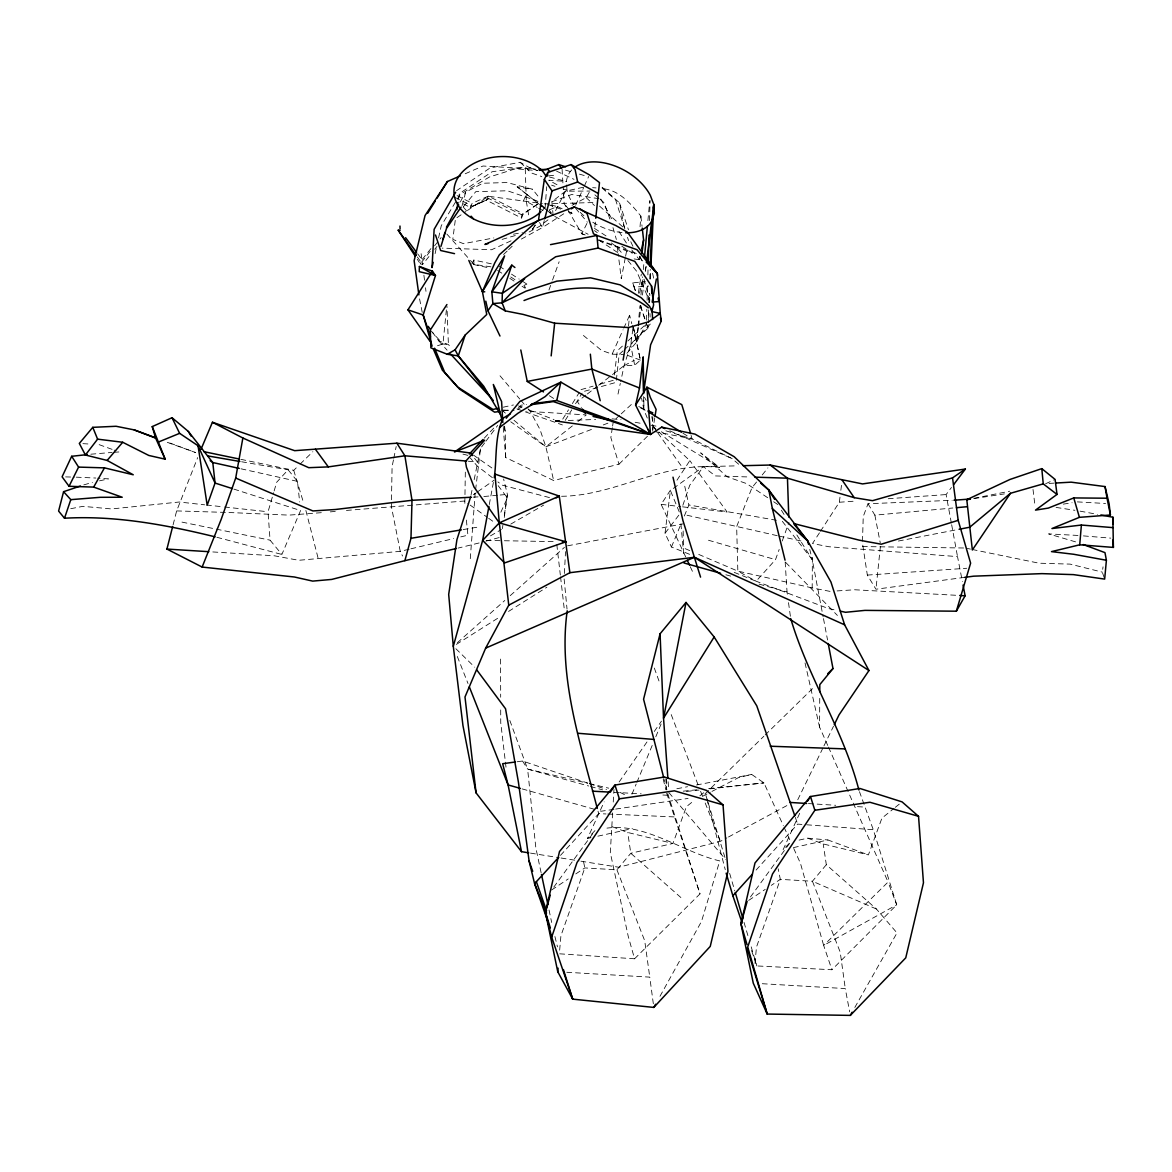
<?xml version="1.0" encoding="UTF-8"?>
<svg xmlns="http://www.w3.org/2000/svg" width="1172" height="1172" viewBox="0 0 1172 1172"><rect width="100%" height="100%" fill="white"/><g stroke="black" fill="none" stroke-linecap="round" stroke-linejoin="round"><path stroke-width="0.75" stroke-dasharray="5 3.75" d="M827.725 745.407L819.58 727.123L819.741 697.018M830.054 591.391L812.181 587.919L812.401 555.968M652.643 429.348L652.804 416.543M627.884 260.521L636.645 271.259L649.713 301.424L649.874 294.377M650.255 278.511L650.475 269.692M964.629 577.371L875.953 589.223L867.339 575.086L862.46 543.032M862.504 541.274L863.237 516.588L868.013 503.74L952.162 500.312M465.328 472.111L464.815 504.619M646.505 320.176L646.827 309.305M647.105 300.252L647.545 285.763M647.867 274.907L648.087 267.656M649.508 220.585L650.108 200.661M624.398 349.637L648.028 328.145L648.16 324.512M648.687 309.965L648.233 322.696L648.878 309.965M648.951 302.698L649.273 293.601M649.801 279.053L650.138 269.97M646.944 325.245L648.028 328.145L648.204 324.512M649.215 302.684L649.64 293.586M650.313 279.039L650.65 271.757M564.406 573.474L565.519 551.616M612.619 812.899L610.304 852.63L628.207 936.238L634.565 958.784L559.191 953.788M613.249 802.058L613.982 789.415M545.097 208.147L546.709 186.714M470.28 558.678L475.158 493.456L472.887 495.243M640.029 226.767L640.879 216.117C630.785 203.576 618.611 189.337 601.207 188.575M559.659 950.17L560.919 935.783L584.813 867.925L583.041 859.149M755.002 963.413L756.438 947.225L780.318 879.352L778.193 868.833M880.406 546.313L875.953 589.223M598.643 385.266L624.134 365.605L634.682 365.254L640.41 360.097L636.557 342.151L637.905 327.647M638.081 325.831L639.941 305.877M640.952 294.992L642.652 276.856M643.325 269.604L643.999 262.338M647.896 220.629L649.757 200.676M446.371 309.906L442.957 343.997L434.329 346.736M628.529 325.992L629.598 315.224L631.781 323.633M594.834 227.06L595.581 220.014M521.555 218.036L523.122 213.831L488.358 196.105L472.155 203.327L470.236 207.4L486.263 200.119L521.555 218.036L521.906 214.857L538.93 203.239L521.906 214.857L488.768 198.581L470.236 207.4L459.761 202.024M475.598 489.852L480.33 450.18M614.436 374.981L617.307 350.838L622.596 345.93M640.41 360.097L625.687 354.691L636.557 342.151L638.374 327.662M638.593 325.845L641.084 305.921M642.446 295.051L644.497 278.746M645.391 271.494L646.08 266.059M820.444 531.312L839.357 502.246L839.987 497.133M840.851 490.306L841.496 485.179M455.249 220.38L452.802 239.352L463.453 243.688L493.808 237.931M1104.2 577.708L1102.31 572.141L1103.042 566.823M640.029 358.324L633.232 326.505L630.668 344.788L624.134 365.605L620.691 381.632M502.392 528.631L502.891 525.276M504.341 515.182L507.388 494.364L503.608 478.996M665.022 533.275L670.413 490.541L679.98 513.644L665.022 533.275L671.453 547.002L690.791 554.796M612.355 427.677L610.846 437.581L618.977 464.2L553.667 480.535L505.703 457.563L503.257 427.692M612.604 426.037L613.366 421.085M638.359 293.264L641.318 274.043M458.53 198.918L459.365 193.541L492.05 171.786L525.188 166.995L531.062 172.87L541.83 176.606M504.282 517.467L507.388 494.364L500.151 495.024M652.614 431.179L654.767 417.803M489.281 504.546L493.602 481.253M625.262 257.957L621.277 278.658L618.157 253.723M625.599 256.228L626.932 249.328M393.455 459.907L392.093 466.603L391.36 506.421L400.253 551.353L402.553 556.011M393.792 458.237L396.195 446.532M470.968 495.287L472.038 490.072M474.162 479.641L480.549 448.378M617.996 394.1L620.296 383.42M435.09 253.621L436.643 246.633M438.562 237.901L441.273 225.683L456.362 200.632M634.111 258.939L641.216 260.023L639.282 259.627L640.058 256.067M639.546 293.132L643.076 279.009M645.274 270.175L646.153 266.645M173.104 524.792L176.635 510.919L197.687 457.593M544.262 220.556L542.446 227.544L520.514 239.542M462.076 205.657L465.709 192.076L482.864 183.242L507.022 182.539L532.484 189.249L539.12 197.555M233.873 489.105L300.574 510.553L281.881 554.459L270.058 540.145L268.036 511.783L273.633 492.68M274.145 490.936L276.68 482.263L288.122 469.811L297.483 481.37L299.666 501.968M682.851 505.293L689.751 485.237L703.464 466.646L737.73 465.826M548.95 290.055L551.939 281.734M552.539 280.064L559.132 261.752M734.243 572.375L756.13 581.224L775.512 559.645L779.175 549.463M782.237 540.995L788.961 522.346M575.76 873.931L584.813 867.925L616.926 869.8L630.8 853.275L672.933 843.444L686.411 806.688L694.469 800.183M799.114 840.09L807.713 838.17L823.227 843.943L868.393 854.901L881.93 818.129L894.016 808.372M671.453 547.002L680.375 525.481M684.316 516.017L688.916 504.986L684.741 486.233M631.942 794.22L636.162 784.083M636.865 782.398L652.994 743.517M655.807 736.749L662.121 721.542M430.9 248.596L422.052 259.657L420.279 263.846L422.638 264.447L430.344 254.778M522.053 286.261L525.1 288.239L526.858 284.093L520.72 280.108M583.407 335.456L601.529 350.399L612.136 354.149L623.05 329.815M623.782 328.204L629.598 315.224M575.628 205.29L583.612 187.681M584.33 186.084L588.681 176.474M500.854 512.223L507.388 497.895L498.173 485.662M590.952 837.702L587.494 838.463L604.166 801.868M799.67 813.309L783.043 849.89L790.514 842.023M523.181 201.379L526.521 194.098L517.174 186.802L532.484 189.249M797.751 799.758L823.154 747.516M823.945 745.875L833.482 726.288M586.923 223.471L581.825 233.77L585.194 235.059M555.601 210.667L565.475 191.183L584.154 187.051M471.715 264.125L473.825 260.052L492.562 264.081M455.014 197.453L472.858 206.257L486.263 200.119L488.358 196.105M632.206 325.318L636.557 342.151L646.387 323.794M460.45 201.657L465.709 192.076M659.997 996.273L701.486 921.47L719.74 860.907C681.459 851.985 644.102 821.22 603.595 828.648M854.813 1007.466L896.99 932.912L876.392 908.989L826.319 864.716L823.227 843.943M572.039 205.29L586.205 197.599L589.223 192.369M457.314 199.064L460.142 194.362L489.442 177.001L515.577 168.753L537.655 170.599L529.158 167.435L520.119 162.307L490.145 167.904L456.582 190.67M562.75 419.122L568.523 409.804M572.375 403.593L579.115 392.723M565.226 420.396L571.79 409.819M575.54 403.769L582.088 393.191M819.462 532.835L812.489 543.544L828.765 546.723L957.524 556.612L962.359 581.532M685.693 556.905L661.125 504.341L672.01 487.757M676.962 480.212L689.825 460.625L659.016 432.014M619.138 781.988L647.017 741.905M654.24 731.518L661.462 721.132M789.532 843.43L750.314 897.181M535.384 224.995L531.312 230.811L535.472 224.936M481.619 446.942L484.842 442.635M485.911 441.199L497.69 425.407M553.755 887.145L594.98 830.582L587.494 838.463M951.327 522.932L946.112 494.569L951.459 487.479M430.168 251.379L420.279 263.846L417.276 259.261M434.563 245.842L441.155 237.535M434.739 249.255L436.951 246.486M756.541 482.014L751.999 487.669L736.661 526.624L737.833 571.116L756.13 581.224L828.296 608.488L836.911 610.392M762.24 474.938L767.924 467.862M463.365 206.712L475.788 191.666L507.359 190.758L536.966 200.866L539.516 203.122M826.319 864.716L812.43 881.241L780.318 879.352L771.264 885.373M756.087 870.078L797.634 824.106L804.842 824.634M560.48 855.37L598.702 813.646L605.997 813.954M484.3 438.138L494.291 427.516M650.313 324.058L630.668 344.788L634.682 365.254M751.56 950.536L756.819 965.933L831.915 969.742L896.727 904.828L873.287 829.717L859.472 791.686M634.565 958.784L700.006 893.855L668.26 795.305L664.202 779.585M828.472 747.077L888.083 882.033L823.652 945.408L831.915 969.742M618.977 464.2L647.442 436.262M700.592 791.32L702.541 796.315L763.851 736.265M765.155 734.99L814.716 686.44M240.861 459.336L293.733 470.324L298.831 465.357M300.105 464.112L312.851 451.718M503.564 254.514L507.33 250.896M508.589 249.695L512.354 246.076M518.522 407.636L521.144 405.175L526.492 404.472M627.884 341.008L645.069 325.025M615.989 418.668L619.915 415.035M621.233 413.833L633.027 402.948M623.094 350.838L619.153 354.413L616.106 382.38L583.026 391.682M457.373 642.71L504.81 600.46M510.23 595.64L564.45 547.353M699.845 795.847L706.555 790.441M895.349 807.288L902.074 801.882M572.346 425.905L545.874 446.81L553.667 480.535M577.928 421.51L586.293 414.903L526.697 411.299M553.14 215.531L551.88 201.731L565.475 191.183L589.97 191.065M547.998 219.838L539.75 226.24L525.569 233.917M585.897 395.096L577.4 401.644L581.356 407.534M587.318 393.997L597.222 386.364M673.285 488.46L703.464 466.646L715.242 475.92L749.538 476.989M473.342 494.789L476.301 492.709M477.78 491.669L494.071 480.212M456.963 217.64L465.929 211.517M467.408 210.506L488.328 196.237L542.372 203.606M551.631 889.973L568.215 878.941M748.644 900.418L765.243 889.387M563.761 213.787L542.446 227.544L539.237 222.006M456.377 644.395L499.316 617.263M508.531 611.447L546.87 587.231M486.263 200.119L488.768 198.581M517.804 409.277L523.708 405.702M490.453 535.868L501.396 529.539M510.772 524.104L543.618 505.117M580.902 861.186L618.713 867.236L720.458 841.306L726.889 837.848M728.501 836.984L788.082 804.944M624.134 365.605L634.228 360.317M702.541 796.315L710.393 792.228M711.961 791.408L738.682 777.519L751.692 774.443L763.968 782.911L783.306 825.542M526.858 284.093L523.987 285.441L525.1 288.239M511.051 240.831L491.581 249.753L442.254 248.127M1045.629 483.728L1055.093 479.421M465.196 173.764L482.996 166.014L535.355 169.09M549.536 209.773L557.359 206.536L562.238 208.792M591.435 429.45L545.874 446.81L510.728 421.774M603.243 424.938L611.681 421.73M551.88 201.731L571.658 194.508L599.068 198.713M83.798 484.886L92.412 482.41M502.099 239.41L517.57 234.854M581.034 389.631L593.12 386.145M600.02 384.152L613.82 380.168M479.114 542.958L458.062 548.1M485.897 541.142L501.177 537.04M409.145 549.228L400.253 551.353L298.714 560.289L274.438 555.806L210.652 551.807M410.933 548.804L453.667 538.578M460.786 536.879L467.906 535.179L466.09 517.204M767.675 497.719L746.696 483.626L727.094 476.784L700.651 452.846L719.681 467.511C663.865 460.581 615.447 496.269 560.377 496.283M99.517 480.842L108.41 478.894L97.642 478.161M597.867 836.178L632.426 828.545M793.4 847.605L827.945 839.987L868.393 854.901M503.213 407.211L513.439 404.97M973.947 498.29L1009.722 491.215M70.73 508.707L82.86 506.348L111.604 508.941L179.243 502.012L204.617 504.81M898.411 541.039L957.275 529.627M567.57 545.815L682.968 523.884M676.859 788.741L687.554 786.705M696.461 785.006L751.692 774.443M513.453 234.195L522.39 232.51M463.204 529.554L479.421 526.843M1063.297 504.136L1072.102 502.744M973.961 498.598L1004.375 493.895M503.198 410.903L510.069 409.892M613.923 809.354L601.251 811.214L597.735 810.218L598.702 813.646M615.725 809.076L688.067 798.44M517.13 761.756L522.566 761.024L587.699 783.086M686.44 791.452L699.054 790.06M709.88 788.873L763.968 782.911L708.371 788.595M548.628 175.873L553.711 175.302M635.283 290.451L632.763 282.892L645.362 281.529M90.845 454.209L112.073 452.436M683.261 791.159L697.604 789.694M483.86 496.518L498.349 495.185M868.013 503.74L874.869 515.153L952.807 508.003M321.304 512.677L288.986 515.123L227.221 512.428M330.284 511.871L337.463 511.226M346.443 510.421L464.449 501.03L468.727 504.077M632.763 282.892L634.169 287.125L648.717 286.056M839.357 502.246L855.633 501.074M888.215 498.73L946.112 494.569M113.86 452.319L119.207 451.938L114.182 450.121M867.339 575.086L966.724 568.259M837.086 590.922L854.652 589.765L957.876 595.376M1049.072 483.406L1054.17 483.128M473.078 497.148L478.454 496.869M544.16 203.855L595.552 202.507M568.288 420.47L595.654 419.459M612.077 418.844L621.028 419.679M862.358 546.562L965.127 548.013L970.416 549.097M486.248 540.453L502.568 540.717M504.385 540.746L555.147 541.611M65.632 476.901L74.481 477.121M76.239 477.165L95.84 478.044M176.635 510.919L225.42 512.384M612.136 354.149L624.002 354.618M607.828 814.042L675.394 816.957M1077.976 535.443L1048.618 533.905L1078.269 542.665M503.33 410.039L514.112 410.625M614.128 792.345L641.187 793.825M662.854 795.012L668.26 795.305M1077.376 501.894L1105.577 503.491M566.779 972.277L649.771 977.126L653.346 1003.862M762.283 983.718L845.276 988.567L849.656 1011.817M82.919 443.646L90.141 444.1M808.431 803.582L835.695 805.281M857.508 806.644L864.789 807.098M571.702 169.94A47.73 30.413 29.7 0 0 566.428 181.47L548.76 180.21L559.396 186.04M592.651 187.667L596.05 187.916M806.644 824.78L873.287 829.717M1083.441 535.897L1110.763 538.138M468.361 461.226L477.429 462.002L473.473 456.86M807.713 838.17L827.945 839.987M206.433 505L222.739 506.802M224.555 506.993L268.036 511.783M661.125 504.341L680.756 506.626M682.529 506.831L727.123 512.032L689.825 460.625M470.455 260.433L473.986 264.389L490.951 266.835M1056.075 507.417L1074.929 510.303M530.506 853.113L559.308 857.728M561.11 858.021L579.115 860.893M776.494 520.265L688.916 504.986M241.652 461.768L288.122 469.811M635.151 422.286L642.212 423.59M651.046 425.216L658.107 426.505M1080.086 511.153L1097.373 514.347M654.416 431.53L691.993 438.885L732.178 458.662M181.982 522.111L270.058 540.145M972.174 549.463L1039.066 563.205L1070.124 564.113L1102.31 572.141M473.459 264.506L489.12 267.919M241.007 468.8L297.483 481.37M777.226 535.677L683.525 514.449M778.984 536.073L803.67 541.581M550.943 205.085L557.359 206.536M812.181 587.919L737.833 571.116L696.358 553.418M522.566 761.024L527.62 769.081L587.538 783.189M589.311 783.599L608.693 788.17M612.194 826.729L627.738 832.486L672.933 843.444M462.955 454.121L468.038 455.41M549.463 177.031L566.428 181.47M549.478 497.587L502.055 485.105L497.91 481.926M216.893 537.289L281.881 554.459M509.835 720.487L527.62 769.081L588.681 786.002M590.424 786.485L602.628 789.869M725.864 574.763L731.108 576.243M759.075 584.11L787.042 591.992L787.525 595.537M522.155 788.903L595.977 809.72M565.549 170.145L572.478 172.138M579.408 174.13L586.337 176.108M708.503 540.248L775.512 559.645M665.857 430.813L691.993 438.885L691.099 435.383M551.587 185.176L555.001 186.304M563.556 189.088L566.984 190.216A47.73 30.413 29.7 0 0 573.753 204.704M589.413 783.672L606.554 789.474M516.955 408.882L523.694 411.255M525.378 411.855L562.413 424.923M585.194 234.986L581.825 233.77L564.142 203.532L563.161 187.256M598.702 239.864L637.524 253.87M167.303 442.327L195.665 452.568L166.527 441.8M99.151 444.657L112.512 449.506M529.158 167.435L537.128 170.35M547.72 204.368L562.296 209.729M568.772 212.117L572.009 213.304L564.142 203.532M598.672 240.216L632.382 253.093L621.775 246.179M432.424 332.174L438.768 340.876L448.407 344.568L451.689 348.348M518.537 405.893L521.921 407.197M528.689 409.819L554.063 419.605M689.722 550.591L683.086 547.764L680.639 520.822M876.392 908.989L812.43 881.241L840.207 952.133L845.276 988.567M669.842 430.827L730.537 457.93M638.74 406.523L646.578 410.053M568.742 211.795L572.009 213.304M556.597 171.156L574.016 179.345M640.688 408.017L646.666 410.947M620.003 792.389L626.024 795.378M457.051 195.592L472.155 203.327M554.752 216.395L588.11 234.268M520.119 162.307L525.188 166.995L526.331 201.32L537.128 207.385M538.666 208.25L543.295 210.843M661.345 431.75L719.681 467.511M682.91 433.171L691.993 438.885M510.758 276.973L516.632 280.738M549.404 395.726L553.829 398.583M499.199 266.161L505.352 270.146M511.49 274.131L519.181 279.112M497.602 270.424L502.187 273.398M509.835 278.35L514.405 281.309M594.497 228.408L606.613 236.305M598.863 240.099L619.358 253.679M773.667 501.748L778.164 504.766M473.444 455.058L492.504 468.404M470.148 505.088L487.23 517.277M488.651 518.288L495.771 523.371M594.453 230.591L597.266 232.642M611.33 242.956L616.955 247.087L623.519 255.144M492.387 477.678L477.209 465.987L470.338 458.047M517.174 186.802L539.53 204.499M540.922 205.598L545.112 208.924M546.504 210.022L550.708 213.348M526.521 194.098L542.138 206.521M543.559 207.649L547.822 211.048M549.243 212.176L553.492 215.56M501.543 409.936L505.689 413.394M514.01 420.308L545.874 446.81L539.955 429.377L530.301 411.504L526.785 407.343M734.888 460.992L738.975 464.493M594.878 194.83L598.848 198.244M600.167 199.372L604.137 202.785L610.026 219.34M680.888 897.547L630.8 853.275L627.738 832.486M602.056 187.945L615.666 199.987L624.822 228.833M540.775 204.25L544.599 207.649M599.522 206.067L624.603 228.555L619.505 202.903L602.188 187.242M651.779 416.631L653.668 427.033L657.682 430.769M455.879 648.731L474.719 667.176M586.205 197.599L594.482 205.554M785.767 562.487L837.394 615.447M430.285 330.079L442.957 343.997L448.407 344.568L446.972 306.346M438.768 340.876L447.089 350.15M446.854 234.048L469.269 259.115M463.204 206.975L466.603 210.916M500.019 375.802L519.753 399.022M575.598 208.308L587.392 222.226M520.925 400.414L525.613 405.952M668.919 792.624L725.527 859.369M549.067 210.022L551.28 212.791M782.325 521.32L812.255 559.674L823.125 616.794M626.434 243.044L617.878 229.815M631.781 249.958L639.282 259.627M417.657 253.797L422.052 259.657M417.335 256.99L422.638 264.447M653.668 427.033L656.774 431.428M657.814 432.878L682.705 467.965M639.414 256.873L643.223 262.367L639.575 256.067M781.402 510.216L785.255 516.398M796.828 534.945L812.255 559.674L809.764 549.448M600.782 198.976L612.736 220.57M644.512 397.323L646.182 400.428M630.785 241.754L633.1 246.706M690.293 566.765L692.593 571.687M784.053 827.183L790.763 841.936M793.737 848.499L800.432 863.251L823.652 945.408L896.727 904.828L888.083 882.033M422.228 312.382L419.137 296.692M647.281 418.052L643.941 409.834L641.553 398.07M705.192 802.981L720.458 841.306M457.314 656.481L468.009 683.525M697.985 784.654L670.428 712.532M616.926 869.8L644.703 940.691L649.771 977.126M654.313 668.055L659.265 681.738M612.971 227.632L616.369 239.469M795.363 817.441L797.634 824.106M634.169 287.125L635.327 290.539M640.527 305.921L648.028 328.145M619.505 202.903L628.47 229.815M640.278 305.453L645.259 320.381M666.678 793.254L700.006 893.855M627.503 237.315L628.588 240.7M705.954 795.554L707.551 800.725M708.078 802.454L724.999 857.655M293.733 470.324L303.768 503.477M305.877 510.465L318.315 559.015M729.643 873.374L734.771 890.881M744.03 922.379L748.644 938.127M751.208 946.844L756.819 965.933M503.784 426.315L505.205 431.384L505.703 457.563M706.877 799.084L725.248 869.653M644.029 279.126L649.713 301.424M554.913 936.501L557.476 946.873M663.191 779.058L665.813 789.708M805.032 662.942L819.58 727.123M652.57 273.252L653.756 278.57M633.232 326.505L636.557 342.151M541.112 872.671L535.824 847.766L527.62 769.081M549.038 910.014L551.675 922.467M874.869 515.153L880.231 542.768M823.477 618.582L827.549 640M951.649 524.704L957.524 556.612M526.331 201.32L528.968 216.937M788.507 602.628L790.47 616.824M421.1 253.679L422.506 264.447M423.898 275.215L424.586 280.591M425.524 287.77L425.978 291.359M617.263 246.589L617.937 251.936M1033.015 489.457L1035.096 506.67M504.561 426.11L505.205 431.384M505.996 767.147L500.737 722.685L500.693 706.32M556.803 544.467L560.333 575.042M560.553 576.844L564.494 611.008M640.879 216.117L642.051 226.372M564.128 578.953L567.028 609.03M668.128 781.739L668.655 788.99M566.647 184.971L566.984 190.216M785.167 561.959L787.042 591.992M562.077 169.149L563.058 185.44M666.077 778.955L666.531 789.679L666.077 778.765M473.825 260.052L473.986 264.389M650.035 313.613L650.123 317.099M643.589 396.575L643.941 409.834L643.75 397.118M683.144 530.989L683.759 555.85M500.576 659.06L500.678 697.237M544.57 207.84A48.55 34.471 -1 0 1 542.299 210.403M622.01 232.554A47.73 30.413 29.7 0 1 592.461 222.035M583.934 215.751A47.73 30.413 29.7 0 1 578.953 211.004"/><path stroke-width="1.5" d="M819.77 691.7L819.799 684.624L832.984 668.553L828.223 643.56M1112.814 524.25L1112.931 517.233L1100.83 514.991M446.913 304.53L430.285 330.079L430.886 347.835L447.308 354.281L455.073 349.827L465.152 335.089L486.746 314.492L482.41 291.638L494.76 262.953L499.375 254.764L537.274 220.995L574.412 206.917L615.901 225.595L627.445 232.217L657.36 273.662L660.246 313.407L648.687 321.758L628.573 327.53L554.664 323.208L523.108 314.404L505.279 310.888L502.085 302.815L502.334 293.322L511.812 265.15L514.918 267.494M172.665 526.521L166.922 549.067L202.141 567.058L294.436 577.005L312.675 581.107L331.735 579.422L404.867 560.67L410.976 538.3L412.002 500.283L404.897 455.791L396.868 443.192L294.67 450.678L212.44 422.257L201.027 449.242M652.643 319.517L651.969 308.412M648.248 262.235L649.068 235.074M419.4 266.498L435.471 275.493L432.483 271.171L419.4 266.498L419.224 271.67L435.471 275.493L423.18 314.99L432.102 346.15M650.27 266.337L651.91 220.878L653.786 204.47L650.27 195.226A47.73 30.413 29.7 0 0 574.134 167.743M650.914 266.308L653.786 204.47L654.342 213.216L651.91 220.878A47.73 30.413 29.7 0 1 625.687 232.789M547.5 176.005L547.778 172.431L571.028 164.593L589.399 174.862L599.493 182.598L595.772 218.256M1079.72 544.804L1081.39 525.041L1113.034 527.634L1113.4 547.412L1079.72 544.804L1051.489 551.616L1073.742 554.283L1106.397 560.26L1104.669 579.1L1073.449 574.617L1041.879 573.635L973.683 576.17L964.629 577.371M557.755 971.749L545.449 912.343L559.498 851.531L614.978 785.079L664.378 777.021L706.555 790.441L723.036 804.886L727.944 871.353L710.247 946.405L653.815 1007.422L572.712 999.145L557.755 971.749L558.077 968.145M644.512 256.902L647.398 226.064M567.204 610.802C557.887 678.178 580.814 744.103 597.266 808.46M551.162 355.892L554.664 323.208M834.274 724.662L839.035 714.861L868.95 670.545L844.631 624.837L830.948 582.03L807.684 540.922L768.861 490.116L734.185 456.728L695.025 434.123L661.653 427.165L650.504 434.416L635.605 405.102L639.516 387.991L643.179 357.138L643.706 393.484M642.007 253.357L643.604 240.026L642.241 228.071M646.754 260.624L651.749 220.761M653.331 208.089L653.786 204.47M547.778 172.431L544.335 179.36L538.446 220.629L484.93 244.465L488.358 243.454M643.765 391.477L650.592 344.832L661.286 320.908L660.246 313.407L651.881 311.576L649.596 306.302L641.392 297.893L620.149 284.869L590.556 277.808L556.803 281.163L526.082 291.154L502.085 302.815L492.87 303.607L487.948 310.756L499.975 336.027M456.86 209.685L457.974 202.507M655.031 416.133L656.115 409.438L650.284 397.308L646.915 387.185L635.605 405.102M623.108 360.097L628.573 327.53M510.435 413.745L503.052 418.228C494.438 436.834 497.031 457.93 494.262 477.678M202.141 567.058L221.215 519.299L235.689 478.059L242.868 438.006L212.44 422.257M656.379 278.995L652.145 302.083L658.884 301.585L658.093 298.054M488.944 506.333L482.63 540.38L453.3 646.329L462.955 725.571L476.066 792.858L521.511 851.678L528.704 852.835M794.792 815.771L756.775 705.852L714.158 636.967L686.016 602.452L663.528 718.158L667.864 778.105M433.171 262.352L432.014 267.582L434.138 229.316L455.674 192.223M641.641 248.933L643.604 240.026M531.839 403.769L556.773 400.487L560.861 382.145L650.504 434.416L646.915 387.185L681.782 404.618L690.66 433.625M686.016 602.452L660.07 633.803L643.575 699.215L663.762 777.842M80.428 486.028L63.581 491.683L58.6 511.065L64.504 518.229C115.193 515.314 166.102 524.807 215.135 536.835M651.881 311.576L653.595 304.984L651.529 286.1L634.799 261.385L598.072 248.054L555.689 256.756L502.334 293.322L491.844 291.813L504.59 255.862L482.41 291.638L484.754 291.813M544.731 218.812L552.027 190.86L544.335 179.36M563.439 969.625L572.712 999.145L551.675 937.117L545.449 912.343L550.21 895.144M747.15 901.414L740.953 923.785L753.274 983.191L767.221 1014.058L850.33 1015.392L905.751 957.846L923.463 882.794L918.54 816.327L902.074 801.882L859.896 788.463L810.482 796.521L755.002 862.973L740.953 923.785L747.018 944.617M442.943 239.337L444.935 232.422M840.353 611.154L845.525 612.297L864.951 610.378L956.352 611.198L970.621 563.146L958.183 520.339L952.543 477.883L965.376 469.034L862.548 483.919L770.194 465.035L743.151 465.694M440.965 246.369L446.459 228.496L461.094 207.078M470.617 497.016L456.933 539.633L448.686 594.409L453.3 646.329M493.28 400.546L458.267 355.907L465.152 335.089M64.504 518.229L70.789 499.653L63.581 491.683M551.675 937.117L577.02 862.519L619.358 798.821L674.413 790.822L723.036 804.886M844.631 624.837L694.395 557.286L569.885 572.698L508.765 605.177L485.662 648.116L464.991 696.974L476.066 792.858M87.358 454.59L71.668 456.289L62.087 476.814L69.045 486.292L93.672 487.098L122.24 497.236L100.221 497.309L70.789 499.653M69.045 486.292L78.583 467.101L71.668 456.289M446.415 227.236L458.692 204.866M653.815 1007.422L655.588 1004.243M93.672 487.098L104.454 467.862L133.256 474.777L107.135 460.435L85.409 455.014L79.315 443.426L92.778 427.341L116.072 426.271L134.121 429.875L156.286 438.035M850.33 1015.392L852.132 1012.212M956.352 611.198L965.113 595.772L963.047 585.092M427.692 213.216L435.252 201.057M437.083 198.112L447.411 181.514L460.347 175.873M714.158 636.967L663.528 718.158L660.07 633.803M430.065 341.345L407.944 309.848L432.483 271.171M611.052 791.188L614.978 785.079L619.358 798.821M807.537 801.106L810.482 796.521L814.862 810.262L772.524 873.96L747.194 948.558L767.221 1014.058L748.029 948.089M447.411 181.514L425.055 215.531L414.141 260.726L418.887 294.89M1057.012 494.423L1043.256 483.875L1010.469 493.28L972.35 549.99L966.797 499.712L1009.912 479.48L1041.791 468.624L1055.093 479.421L1057.012 494.423L1035.506 510.113L1048.325 508.091L1073.757 497.924L1107.027 498.217L1110.411 514.991L1079.412 517.335L1051.943 528.543L1081.39 525.041M511.812 265.15L491.844 291.813L492.87 303.607L505.279 310.888M953.612 484.651L965.376 469.034M85.409 455.014L97.598 439.148L122.708 442.269L148.8 455.454L165.164 459.175L152.243 426.593L172.035 417.73L188.311 431.413L212.777 462.53L215.062 483.054L207.195 505.22L198.039 445.741L179.624 433.332L172.035 417.73M506.231 418.228L519.855 401.469L560.861 382.145L545.156 396.619L518.039 413.174L499.477 427.619M107.135 460.435L122.708 442.269M742.213 923.155L732.866 895.774L752.424 874.136M558.019 858.065L534.593 883.629L547.793 921.28M524.631 278.672L502.085 302.815M469.283 454.077L483.04 439.471M827.769 673.666L832.984 668.553M1010.469 493.28L969.757 527.21L959.062 529.29M503.052 418.228L454.487 451.996L484.651 440.203L465.474 461.475L466.441 467.232L473.986 486.966L499.301 522.873L508.765 605.177M571.365 208.88L574.412 206.917M556.129 497.88L559.264 496.078L569.885 572.698M485.662 648.116L694.395 557.286L868.95 670.545M158.835 441.873L179.624 433.332M539.281 170.35L547.397 169.105L558.854 164.578L565.578 166.805M552.027 190.86L577.65 182.026L598.409 193.57M566.017 541.801L504.575 562.926L482.63 540.38L499.301 522.873L559.264 496.078L494.936 474.089L499.301 522.873L566.017 541.801L562.399 541.728M524.001 300.53C563.527 285.045 612.956 280.137 648.306 307.796M958.183 520.339L881.285 544.204L859.208 540.16L794.235 523.679M952.543 477.883L872.51 500.678L854.242 497.675L787.452 478.176L754.958 477.165M404.867 560.67L456.289 548.511M498.085 408.339L492.973 409.453L457.695 387.082L442.342 370.132L433.464 349.344M550.518 244.626L596.929 235.44L636.938 249.68L657.36 273.662L657.448 275.83M953.993 500.239L970.372 499.008M520.793 349.974L527.254 381.427L591.845 369.077L639.516 387.991M410.976 538.3L461.416 529.861M966.797 499.712L970.372 499.155M499.755 411.416L494.599 412.163L459.541 389.119L444.715 372.344L434.607 348.216M242.868 438.006L308.763 467.687L328.307 466.896L404.897 455.791L466.544 461.065M814.862 810.262L869.917 802.263L918.54 816.327M530.682 404.736L553.316 401.6L650.504 434.416L648.248 429.494M515.328 762.005L502.656 763.704L508.091 784.932L521.511 851.678M956.44 507.681L967.31 506.685M1055.855 483.025L1071.12 482.161L1105.035 486.57L1109.093 503.696L1110.411 514.991M471.276 497.236L412.002 500.283L335.397 509.498L312.909 510.948L235.689 478.059M559.161 420.821L555.513 420.953L650.504 434.416L556.773 400.487M604.781 419.122L608.429 418.975M78.583 467.101L104.454 467.862M770.238 746.227L844.704 748.879M959.678 595.479L965.113 595.772M592.461 791.173L610.509 792.155M538.973 169.295L546.196 169.72M166.922 549.067L208.836 551.69M790.25 802.454L806.6 803.465M577.986 733.276L653.844 739.415M415.269 256.199L398.216 230.195L400.106 230.386M396.868 443.192L470.514 453.007L472.492 455.586M447.308 354.281L458.267 355.907L483.728 386.247L500.473 414.478L501.894 419.547M207.693 455.908L239.864 461.46M203.84 451.66L239.088 458.985M239.249 468.419L212.777 462.53L210.154 460.64M454.531 253.65L440.643 250.515L435.53 235.015M593.061 416.441L608.283 419.928M683.921 562.956L720.634 573.284M520.397 788.404L508.091 784.932L469.342 686.895M232.159 488.548L215.062 483.054L198.039 445.741M407.944 309.848L423.18 314.99L430.461 336.657M1083.28 544.541L1104.976 552.627L1106.397 560.26M134.121 429.875L155.627 438.108L165.164 459.175M661.653 427.165L664.92 428.63M648.145 410.757L652.848 412.881M648.16 411.68L681.401 432.219M527.254 381.427L543.5 391.917M579.774 208.689L586.996 213.421L593.486 233.799L596.929 235.44L598.072 248.054M770.194 465.035L787.452 478.176L788.785 517.042M760.701 483.128L768.861 490.116L774.648 499.389M768.861 490.116L772.348 508.545L807.684 540.922L808.519 544.335M547.397 169.105L549.917 171.595M646.138 262.059L657.36 273.662M489.75 396.517L450.649 354.12M471.115 216.175L473.385 218.812M571.028 164.593L575.1 169.544L577.65 182.026M794.059 524.236L807.684 540.922M405.6 237.696L416.558 252.332M476.843 670.032L505.542 708.752L518.449 782.354L529.099 861.024L534.593 883.629L546.548 913.178M428.19 326.373L430.314 329.273M315.4 449.242L328.307 466.896M398.216 230.195L416.265 255.511M558.854 164.578L561.271 168.006M842.141 480.066L854.242 497.675M582.337 409.013L585.297 413.423M546.079 176.152L543.383 172.108A48.55 34.471 -1 0 0 471.774 164.593A48.55 34.471 -1 0 0 468.712 216.073A48.55 34.471 -1 0 0 541.039 211.634M188.311 431.413L191.124 436.116M455.073 349.827L458.267 355.907M687.217 560.187L689.532 565.124M468.829 260.433L482.41 291.638M92.778 427.341L97.598 439.148M529.099 861.024L532.718 871.309M536.322 881.593L546.562 910.732M858.886 789.987C843.371 730.083 808.153 677.562 790.719 618.596M545.449 912.343L550.357 927.96M700.563 577.122L682.895 520.427L672.992 477.165M726.171 873.169L732.866 895.774M735.298 892.625L742.989 918.877M152.243 426.593L155.627 438.108M1073.757 497.924L1079.412 517.335M660.407 317.7L661.286 320.908M600.211 400.707L591.845 369.077L590.351 354.193M772.348 508.545L785.05 560.187M500.473 414.478L493.324 384.475L501.587 401.498L502.817 422.418M485.794 301.16L487.948 310.756M541.479 874.444L547.91 904.681M1105.035 486.57L1107.027 498.217M1041.791 468.624L1043.256 483.875M1112.755 540.116L1113.4 547.412M651.529 286.1L651.808 293.205M399.974 226.035L400.062 228.936M1112.931 517.233L1113.034 527.634M643.179 357.138L643.487 391.463"/></g></svg>
